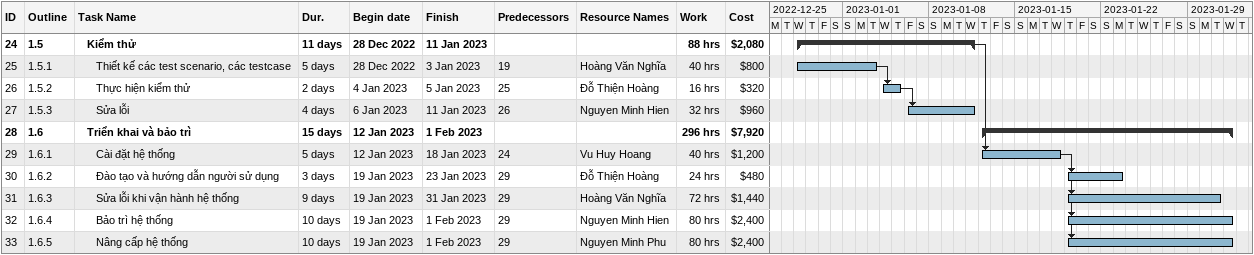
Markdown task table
| ID | WBS | Task | Duration | Start | Finish | Predecessors | Resources | Work (h) | Cost ($) |
|---|---|---|---|---|---|---|---|---|---|
| 24 | 1.5 | **Kiểm thử** | 11d | 2022-12-28 | 2023-01-11 |  |  | 88 | 2080 |
| 25 | 1.5.1 | Thiết kế các test scenario, các testcase | 5d | 2022-12-28 | 2023-01-03 | 19 | Hoàng Văn Nghĩa | 40 | 800 |
| 26 | 1.5.2 | Thực hiện kiểm thử | 2d | 2023-01-04 | 2023-01-05 | 25 | Đỗ Thiện Hoàng | 16 | 320 |
| 27 | 1.5.3 | Sửa lỗi | 4d | 2023-01-06 | 2023-01-11 | 26 | Nguyen Minh Hien | 32 | 960 |
| 28 | 1.6 | **Triển khai và bảo trì** | 15d | 2023-01-12 | 2023-02-01 |  |  | 296 | 7920 |
| 29 | 1.6.1 | Cài đặt hệ thống | 5d | 2023-01-12 | 2023-01-18 | 24 | Vu Huy Hoang | 40 | 1200 |
| 30 | 1.6.2 | Đào tạo và hướng dẫn người sử dụng | 3d | 2023-01-19 | 2023-01-23 | 29 | Đỗ Thiện Hoàng | 24 | 480 |
| 31 | 1.6.3 | Sửa lỗi khi vận hành hệ thống | 9d | 2023-01-19 | 2023-01-31 | 29 | Hoàng Văn Nghĩa | 72 | 1440 |
| 32 | 1.6.4 | Bảo trì hệ thống | 10d | 2023-01-19 | 2023-02-01 | 29 | Nguyen Minh Hien | 80 | 2400 |
| 33 | 1.6.5 | Nâng cấp hệ thống | 10d | 2023-01-19 | 2023-02-01 | 29 | Nguyen Minh Phu | 80 | 2400 |
